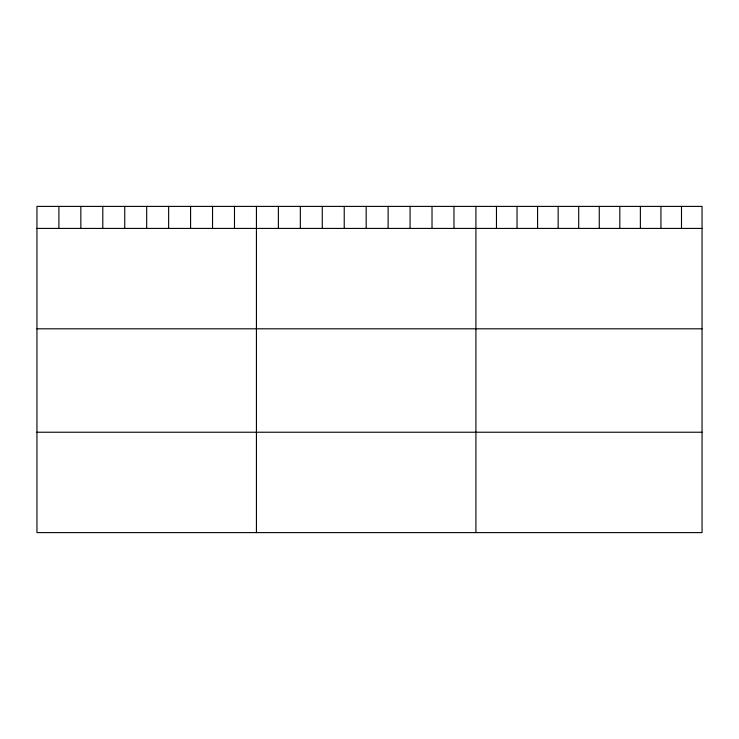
<?xml version="1.0" encoding="UTF-8"?>
<svg xmlns="http://www.w3.org/2000/svg" width="739" height="739" viewBox="0 0 739 739"><rect width="100%" height="100%" fill="white"/><g stroke="black" fill="none" stroke-linecap="round" stroke-linejoin="round"><path stroke-width="1.11" d="M702.05 228.425L702.05 532.607L36.95 532.607L36.95 206.393L702.05 206.393L702.05 228.425L36.95 228.425M36.95 328.809L702.05 328.809M36.95 432.232L702.05 432.232M681.497 206.393L681.497 228.425M660.934 206.393L660.934 228.425M640.38 206.393L640.38 228.425M619.818 206.393L619.818 228.425M599.264 206.393L599.264 228.425M578.702 206.393L578.702 228.425M558.148 206.393L558.148 228.425M537.586 206.393L537.586 228.425M517.032 206.393L517.032 228.425M496.469 206.393L496.469 228.425M475.916 206.393L475.916 532.607M453.968 206.393L453.968 228.425M432.019 206.393L432.019 228.425M410.071 206.393L410.071 228.425M388.123 206.393L388.123 228.425M366.174 206.393L366.174 228.425M344.226 206.393L344.226 228.425M322.278 206.393L322.278 228.425M300.33 206.393L300.33 228.425M278.381 206.393L278.381 228.425M256.433 206.393L256.433 532.607M234.485 206.393L234.485 228.425M212.536 206.393L212.536 228.425M190.588 206.393L190.588 228.425M168.64 206.393L168.64 228.425M146.691 206.393L146.691 228.425M124.743 206.393L124.743 228.425M102.795 206.393L102.795 228.425M80.847 206.393L80.847 228.425M58.898 206.393L58.898 228.425"/></g></svg>
